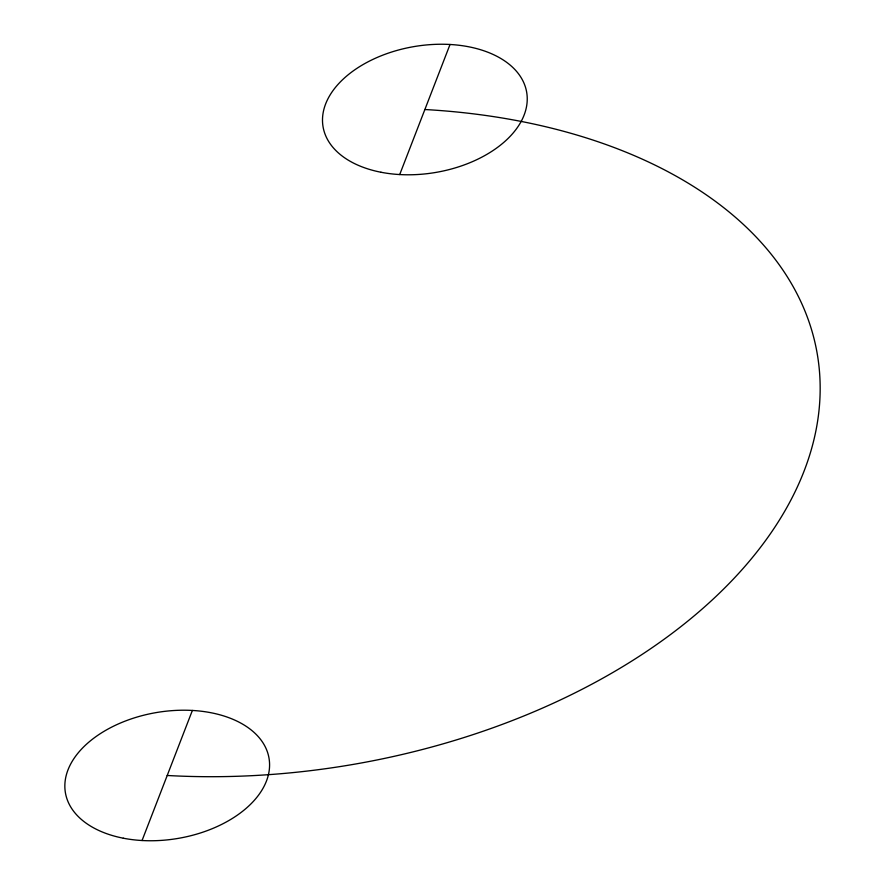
<?xml version="1.0" encoding="UTF-8"?>
<svg xmlns="http://www.w3.org/2000/svg" width="885" height="885" viewBox="0 0 885 885"><rect width="100%" height="100%" fill="white"/><g stroke="black" fill="none" stroke-linecap="round" stroke-linejoin="round"><path stroke-width="1.33" d="M142.054 840.518L192.377 710.445M399.71 174.555L450.034 44.482M424.866 109.519A528.688 326.941 -9.6 0 1 804.089 471.063A528.688 326.941 -9.6 0 1 167.21 775.481M380.97 172.243A103.257 63.853 -9.6 0 0 526.907 93.799A103.257 63.853 -9.6 0 0 366.722 62.514A103.257 63.853 -9.6 0 0 380.97 172.243M123.314 838.206A103.257 63.853 -9.6 0 0 269.25 759.761A103.257 63.853 -9.6 0 0 109.076 728.477A103.257 63.853 -9.6 0 0 123.314 838.206"/></g></svg>
